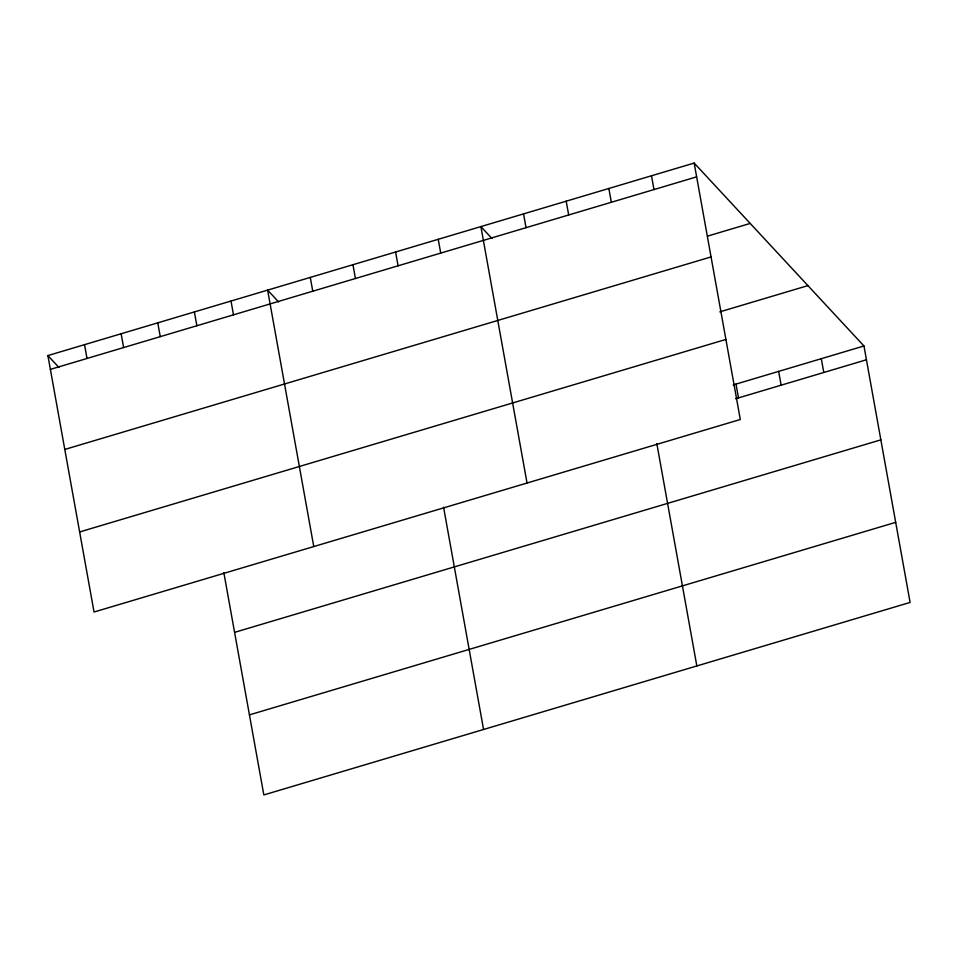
<?xml version="1.0" encoding="UTF-8"?>
<svg xmlns="http://www.w3.org/2000/svg" width="958" height="958" viewBox="0 0 958 958"><rect width="100%" height="100%" fill="white"/><g stroke="black" fill="none" stroke-linecap="round" stroke-linejoin="round"><path stroke-width="1.44" d="M694.167 163.064L740.306 419.496L94.04 612.018L47.9 355.574L694.167 163.064L863.96 345.982L910.1 602.426L263.833 794.936L223.849 572.68M50.379 369.381L696.646 176.859M707.543 236.123L750.198 223.418M64.785 449.446L711.052 256.924M719.781 311.877L807.929 285.616M79.634 531.953L725.901 339.431M733.157 384.948L863.96 345.982M735.636 398.744L866.439 359.777M234.59 632.364L880.845 439.854M249.427 714.872L895.694 522.35M491.897 238.446L480.892 226.591L527.032 483.036M278.634 301.974L267.629 290.118L313.769 546.563M47.9 355.574L58.905 367.441M821.305 358.687L823.784 372.482M778.65 371.393L781.129 385.188M735.995 384.098L738.486 397.893M651.512 175.769L653.991 189.564M656.841 443.686L696.837 665.954M608.857 188.475L611.336 202.27M566.202 201.18L568.681 214.975M523.547 213.885L526.026 227.681M438.237 239.296L440.728 253.092M443.578 507.225L483.562 729.481M395.594 252.002L398.073 265.797M352.939 264.707L355.418 278.503M310.284 277.413L312.763 291.208M231.01 301.028L233.489 314.823M194.39 311.937L196.869 325.732M157.759 322.846L160.249 336.641M121.139 333.755L123.63 347.55M84.52 344.664L86.998 358.46"/></g></svg>
